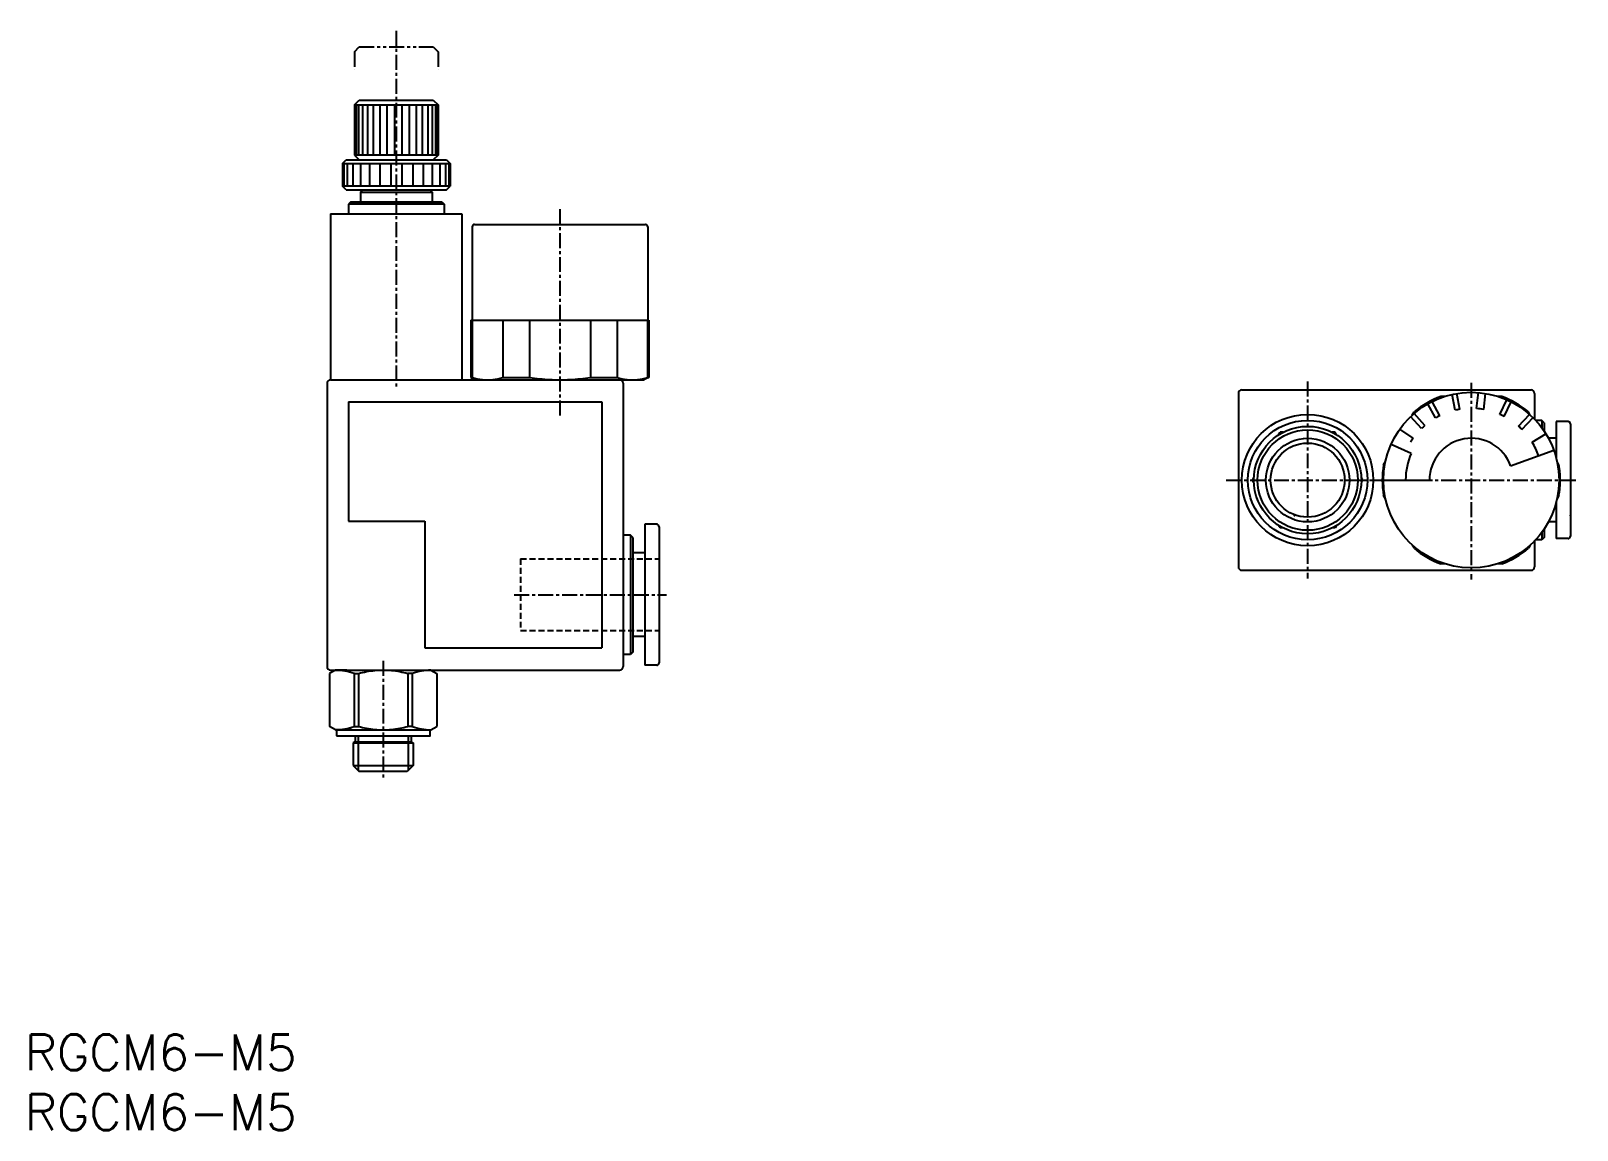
# Model space of a CAD drawing. Extents: x 1 to 130, y 0 to 92.
import ezdxf

# ---------------------------------------------------------------- set-up
doc = ezdxf.new("R2010")
doc.units = 0
for name, pattern in [('CENTER', [2, 1.25, -0.25, 0.25, -0.25]), ('DASHED', [0.75, 0.5, -0.25]), ('PHANTOM', [2.5, 1.25, -0.25, 0.25, -0.25, 0.25, -0.25])]:
    doc.linetypes.add(name, pattern=pattern)
doc.layers.get('0').update_dxf_attribs({"linetype": 'CONTINUOUS'})
doc.layers.add('CENTER', color=1, linetype='CENTER')
doc.styles.get("Standard").update_dxf_attribs({"font": 'txt.shx'})

# ---------------------------------------------------------------- blocks, each defined once
blk = doc.blocks.new('*U17')
at = {"color": 7, "linetype": 'CONTINUOUS'}
blk.add_text('RGCM6-M5', height=3, dxfattribs=at).set_placement((0, 0))
blk = doc.blocks.new('*U18')
at = {"color": 7, "linetype": 'CONTINUOUS'}
blk.add_text('RGCM6-M5', height=3, dxfattribs=at).set_placement((0, 5))

msp = doc.modelspace()

# ---------------------------------------------------------------- linework, layer by layer
at = {"color": 3, "linetype": 'PHANTOM'}
for p, q in [((27.6, 90.25), (28, 90.65)), ((28, 90.65), (34.2, 90.65)), ((34.2, 90.65), (34.6, 90.25)), ((27.6, 90.25), (27.6, 88.74)), ((34.6, 90.25), (34.6, 88.74))]:
    msp.add_line(p, q, dxfattribs=at)
at = {"color": 7, "linetype": 'CONTINUOUS'}
for p, q in [((27.6, 85.8), (28, 86.2)), ((27.6, 85.8), (34.6, 85.8)), ((27.6, 85.8), (27.6, 81.6)), ((27.61, 85.8), (27.61, 81.6)), ((27.73, 85.8), (27.73, 81.6)), ((27.95, 85.8), (27.95, 81.6)), ((28, 86.2), (34.2, 86.2)), ((28.27, 85.8), (28.27, 81.6)), ((28.68, 85.8), (28.68, 81.6)), ((29.17, 85.8), (29.17, 81.6)), ((29.72, 85.8), (29.72, 81.6)), ((30.32, 85.8), (30.32, 81.6)), ((30.94, 85.8), (30.94, 81.6)), ((31.57, 85.8), (31.57, 81.6)), ((32.18, 85.8), (32.18, 81.6)), ((32.76, 85.8), (32.76, 81.6)), ((33.28, 85.8), (33.28, 81.6)), ((33.74, 85.8), (33.74, 81.6)), ((34.1, 85.8), (34.1, 81.6)), ((34.2, 86.2), (34.6, 85.8)), ((34.38, 85.8), (34.38, 81.6)), ((34.54, 85.8), (34.54, 81.6)), ((34.6, 85.8), (34.6, 81.6)), ((34.6, 81.6), (27.6, 81.6)), ((27.6, 81.6), (28, 81.2)), ((34.6, 81.6), (34.2, 81.2)), ((26.6, 80.9), (26.9, 81.2)), ((26.6, 80.9), (35.6, 80.9)), ((26.6, 80.9), (26.6, 79)), ((26.7, 80.9), (26.7, 79)), ((26.9, 81.2), (35.3, 81.2)), ((26.99, 80.9), (26.99, 79)), ((27.46, 80.9), (27.46, 79)), ((28.09, 80.9), (28.09, 79)), ((28.85, 80.9), (28.85, 79)), ((29.71, 80.9), (29.71, 79)), ((30.63, 80.9), (30.63, 79)), ((31.57, 80.9), (31.57, 79)), ((32.49, 80.9), (32.49, 79)), ((33.35, 80.9), (33.35, 79)), ((34.11, 80.9), (34.11, 79)), ((34.74, 80.9), (34.74, 79)), ((35.21, 80.9), (35.21, 79)), ((35.3, 81.2), (35.6, 80.9)), ((35.5, 80.9), (35.5, 79)), ((35.6, 80.9), (35.6, 79)), ((35.6, 79), (26.6, 79)), ((26.9, 78.7), (26.6, 79)), ((35.3, 78.7), (35.6, 79)), ((26.9, 78.7), (35.3, 78.7)), ((27.3, 77.7), (27.1, 77.5)), ((27.3, 77.7), (34.9, 77.7)), ((28.1, 78.5), (28.3, 78.7)), ((28.1, 78.5), (28.1, 77.7)), ((28.1, 78.5), (34.1, 78.5)), ((33.9, 78.7), (34.1, 78.5)), ((34.1, 78.5), (34.1, 77.7)), ((34.9, 77.7), (35.1, 77.5)), ((25.6, 76.7), (36.6, 76.7)), ((25.6, 76.7), (25.6, 62.8)), ((27.1, 77.5), (27.1, 76.7)), ((35.1, 77.5), (27.1, 77.5)), ((35.1, 77.5), (35.1, 76.7)), ((36.6, 76.7), (36.6, 62.8)), ((37.45, 75.6), (37.45, 67.8)), ((37.65, 75.8), (51.95, 75.8)), ((52.15, 75.6), (52.15, 67.8)), ((37.35, 67.8), (52.25, 67.8)), ((37.35, 67.8), (37.35, 62.99)), ((37.46, 67.8), (37.46, 62.99)), ((40.01, 67.8), (40.01, 62.99)), ((42.25, 67.8), (42.25, 62.99)), ((47.35, 67.8), (47.35, 62.99)), ((49.59, 67.8), (49.59, 62.99)), ((52.14, 67.8), (52.14, 62.99)), ((52.25, 67.8), (52.25, 62.99)), ((25.3, 62.5), (25.3, 38.8)), ((25.6, 62.8), (49.8, 62.8)), ((37.35, 62.99), (37.46, 62.99)), ((37.35, 62.99), (37.8, 62.8)), ((37.46, 62.99), (37.8, 62.8)), ((37.8, 62.8), (51.8, 62.8)), ((40.01, 62.99), (42.25, 62.99)), ((47.35, 62.99), (49.59, 62.99)), ((50.1, 62.5), (50.1, 38.8)), ((51.8, 62.8), (52.14, 62.99)), ((52.25, 62.99), (51.8, 62.8)), ((52.14, 62.99), (52.25, 62.99)), ((27.1, 60.95), (27.1, 50.95)), ((27.1, 60.95), (48.3, 60.95)), ((48.3, 60.95), (48.3, 40.35)), ((101.59, 61.65), (101.59, 47.15)), ((101.89, 61.95), (126.09, 61.95)), ((118.45, 59.79), (117.82, 60.98)), ((118.85, 61.4), (118.54, 61.4)), ((119.75, 60.25), (119.49, 61.57)), ((120.14, 60.32), (119.88, 61.65)), ((121.53, 60.38), (121.7, 61.72)), ((122.13, 60.31), (122.29, 61.65)), ((123.64, 61.4), (123.33, 61.4)), ((123.48, 59.9), (124.06, 61.12)), ((123.84, 59.73), (124.42, 60.95)), ((126.39, 61.65), (126.39, 59.54)), ((116.91, 58.71), (116.01, 59.71)), ((116.15, 59.84), (116.3, 60.11)), ((117.21, 58.98), (116.3, 59.98)), ((118.1, 59.6), (117.46, 60.79)), ((125.04, 58.92), (125.96, 59.9)), ((125.33, 58.64), (126.26, 59.63)), ((126.03, 59.84), (125.88, 60.11)), ((104.96, 58.19), (105.08, 58.4)), ((105.33, 58.4), (105.08, 58.4)), ((109.7, 58.4), (109.45, 58.4)), ((109.82, 58.19), (109.7, 58.4)), ((116.23, 57.92), (115.11, 58.67)), ((126.18, 57.57), (127.33, 58.28)), ((126.99, 59.4), (126.48, 59.4)), ((127.19, 59.2), (126.99, 59.4)), ((126.99, 59.4), (126.99, 58.78)), ((127.19, 59.2), (127.19, 58.5)), ((128.19, 59.3), (128.19, 56.3)), ((129.19, 59.3), (128.19, 59.3)), ((129.39, 59.1), (129.39, 49.7)), ((116.06, 56.64), (114.37, 57.39)), ((128.19, 57.9), (127.55, 57.9)), ((113.75, 55.69), (113.91, 55.96)), ((124.38, 55.6), (128, 56.91)), ((128.43, 55.69), (128.27, 55.96)), ((102.77, 54.4), (102.89, 54.61)), ((102.89, 54.19), (102.77, 54.4)), ((112.01, 54.4), (111.88, 54.61)), ((112.01, 54.4), (111.88, 54.19)), ((113.59, 54.4), (117.59, 54.4)), ((113.91, 52.84), (113.75, 53.11)), ((128.43, 53.11), (128.27, 52.84)), ((128.19, 52.5), (128.19, 49.5)), ((27.1, 50.95), (33.5, 50.95)), ((33.5, 50.95), (33.5, 40.35)), ((51.9, 50.7), (51.9, 38.9)), ((52.9, 50.7), (51.9, 50.7)), ((53.1, 50.5), (53.1, 39.1)), ((105.08, 50.4), (104.96, 50.61)), ((109.82, 50.61), (109.7, 50.4)), ((128.19, 50.9), (127.55, 50.9)), ((50.7, 49.8), (50.1, 49.8)), ((50.9, 49.6), (50.7, 49.8)), ((50.7, 49.8), (50.7, 39.8)), ((50.9, 49.6), (50.9, 40)), ((105.33, 50.4), (105.08, 50.4)), ((109.7, 50.4), (109.45, 50.4)), ((126.39, 49.36), (126.39, 47.15)), ((126.99, 49.4), (126.48, 49.4)), ((126.99, 50.02), (126.99, 49.4)), ((127.19, 49.6), (126.99, 49.4)), ((127.19, 50.3), (127.19, 49.6)), ((129.19, 49.5), (128.19, 49.5)), ((51.9, 48.3), (50.9, 48.3)), ((116.3, 48.69), (116.15, 48.96)), ((126.03, 48.96), (125.88, 48.69)), ((101.89, 46.85), (126.09, 46.85)), ((118.85, 47.4), (118.54, 47.4)), ((123.64, 47.4), (123.33, 47.4)), ((33.5, 40.35), (48.3, 40.35)), ((51.9, 41.3), (50.9, 41.3)), ((50.7, 39.8), (50.1, 39.8)), ((50.9, 40), (50.7, 39.8)), ((52.9, 38.9), (51.9, 38.9)), ((26, 38.5), (25.5, 38.21)), ((25.5, 38.21), (25.5, 33.79)), ((25.6, 38.5), (49.8, 38.5)), ((26.95, 38.5), (26, 38.5)), ((27.57, 38.21), (27.94, 38.21)), ((27.57, 38.21), (27.57, 33.79)), ((27.94, 38.21), (27.94, 33.79)), ((32.43, 38.21), (32.06, 38.21)), ((32.06, 38.21), (32.06, 33.79)), ((32.43, 38.21), (32.43, 33.79)), ((34, 38.5), (34.5, 38.21)), ((34.5, 38.21), (34.5, 33.79)), ((26, 33.5), (25.5, 33.79)), ((27.57, 33.79), (27.94, 33.79)), ((32.43, 33.79), (32.06, 33.79)), ((34, 33.5), (34.5, 33.79)), ((27.38, 33.5), (26, 33.5)), ((26, 33.5), (34, 33.5)), ((26.1, 33.5), (26.1, 33)), ((26.1, 33), (33.9, 33)), ((27.65, 32.5), (27.5, 32.41)), ((27.5, 32.41), (27.5, 30.5)), ((27.5, 32.41), (32.5, 32.41)), ((27.65, 33), (27.65, 32.5)), ((27.65, 32.5), (32.35, 32.5)), ((27.9, 33), (27.9, 30.1)), ((32.1, 33), (32.1, 30.1)), ((32.35, 33), (32.35, 32.5)), ((32.35, 32.5), (32.5, 32.41)), ((32.5, 32.41), (32.5, 30.5)), ((33.9, 33.5), (33.9, 33)), ((27.5, 30.5), (28, 30)), ((27.5, 30.5), (32.5, 30.5)), ((32, 30), (28, 30)), ((32.5, 30.5), (32, 30))]:
    msp.add_line(p, q, dxfattribs=at)
at = {"color": 3, "linetype": 'DASHED'}
for p, q in [((41.5, 47.8), (53.1, 47.8)), ((41.5, 47.8), (41.5, 41.8)), ((41.5, 41.8), (53.1, 41.8))]:
    msp.add_line(p, q, dxfattribs=at)
at = {"color": 7, "linetype": 'CONTINUOUS'}
for points in [[(37.46, 62.99, 0.048134), (38.31, 62.82, 0.052365), (39.17, 62.82, 0.048154), (40.01, 62.99)], [(42.25, 62.99, 0.025087), (43.95, 62.82, 0.025644), (45.65, 62.82, 0.02509), (47.35, 62.99)], [(49.59, 62.99, 0.048134), (50.43, 62.82, 0.052365), (51.29, 62.82, 0.048154), (52.14, 62.99)], [(27.94, 38.21, -0.044528), (29.3, 38.47, -0.047826), (30.7, 38.47, -0.044544), (32.06, 38.21)], [(27.94, 33.79, 0.044528), (29.3, 33.53, 0.047826), (30.7, 33.53, 0.044544), (32.06, 33.79)]]:
    msp.add_lwpolyline(points, format="xyb", dxfattribs=at)
for centre, radius in [((121.09, 54.4), 7.35), ((107.39, 54.4), 5.5), ((107.39, 54.4), 5), ((107.39, 54.4), 4.5), ((107.39, 54.4), 4.2), ((107.39, 54.4), 3.5), ((107.39, 54.4), 3.1)]:
    msp.add_circle(centre, radius, dxfattribs=at)
for centre, radius, start, end in [((37.65, 75.6), 0.2, 90, 180), ((51.95, 75.6), 0.2, 0, 90), ((25.6, 62.5), 0.3, 90, 180), ((49.8, 62.5), 0.3, 0, 90), ((101.89, 61.65), 0.3, 90, 180), ((121.09, 54.4), 7.45, 110.016, 129.984), ((121.09, 54.4), 7.45, 50.016, 69.984), ((126.09, 61.65), 0.3, 0, 90), ((121.09, 54.4), 6, 116.0898, 119.9102), ((121.09, 54.4), 6, 99.0898, 102.9102), ((121.09, 54.4), 6, 80.034, 85.766), ((121.09, 54.4), 6, 62.6898, 66.5102), ((121.09, 54.4), 6, 130.2898, 134.1102), ((121.09, 54.4), 6, 44.9898, 48.8102), ((129.19, 59.1), 0.2, 0, 90), ((121.09, 54.4), 6, 144.0898, 147.9102), ((121.09, 54.4), 3.5, 20, 180), ((121.09, 54.4), 6, 20, 31.9), ((121.09, 54.4), 7.45, 170.016, 189.984), ((121.09, 54.4), 5.5, 156, 180), ((121.09, 54.4), 7.45, 0, 9.984), ((121.09, 54.4), 7.45, 350.016, 0), ((52.9, 50.5), 0.2, 0, 90), ((129.19, 49.7), 0.2, 270, 0), ((121.09, 54.4), 7.45, 230.016, 249.984), ((121.09, 54.4), 7.45, 290.016, 309.984), ((101.89, 47.15), 0.3, 180, 270), ((126.09, 47.15), 0.3, 270, 0), ((52.9, 39.1), 0.2, 270, 0), ((25.6, 38.8), 0.3, 180, 270), ((25.89, 33.5), 5, 70.3932, 88.7263), ((34.11, 33.5), 5, 91.2737, 109.6068), ((49.8, 38.8), 0.3, 270, 0), ((25.89, 38.5), 5, 271.2737, 289.6067), ((34.11, 38.5), 5, 250.3932, 268.7263)]:
    msp.add_arc(centre, radius, start, end, dxfattribs=at)
for p in [(106.29, 51.45), (129.39, 51.45), (30, 33), (33.9, 33)]:
    msp.add_point(p, dxfattribs=at)
at = {"layer": 'CENTER', "color": 1, "linetype": 'CENTER'}
for p, q in [((31.1, 91.99), (31.1, 62)), ((44.8, 77.07), (44.8, 59.65)), ((107.39, 62.64), (107.39, 46.17)), ((121.09, 62.54), (121.09, 46.08)), ((100.58, 54.4), (129.95, 54.4)), ((40.98, 44.8), (53.72, 44.8)), ((30, 39.27), (30, 29.3))]:
    msp.add_line(p, q, dxfattribs=at)

# ---------------------------------------------------------------- block references
at = {"color": 7, "linetype": 'CONTINUOUS'}
for name in ['*U18', '*U17']:
    msp.add_blockref(name, (0, 0), dxfattribs=at)

doc.saveas('drawing.dxf')
